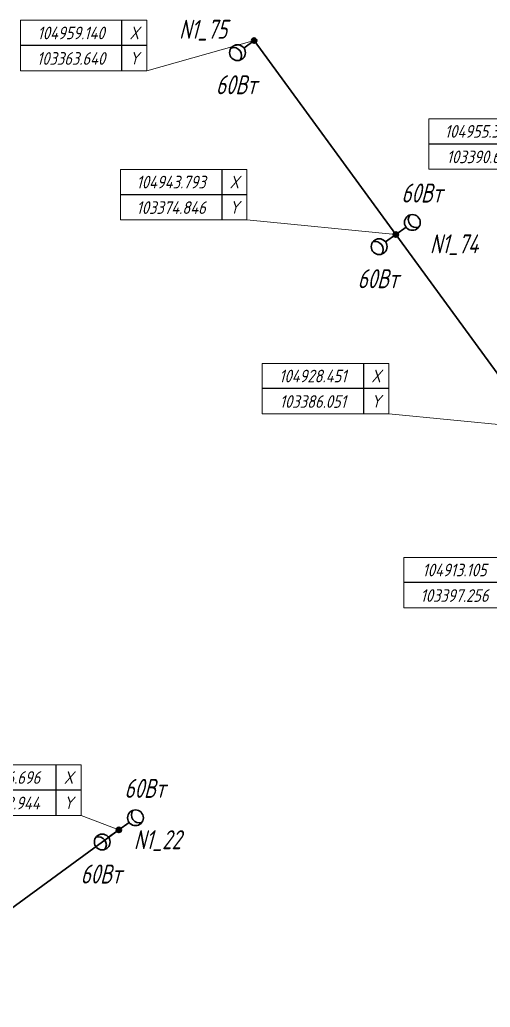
# Model space of a CAD drawing. Header units: millimetres. Extents: x 103224660 to 103518869, y 104697762 to 104995758.
# Drawn here: x 103345109 to 103382312, y 104882664 to 104960783 of the extents above; entities that cross this region are included whole.
import ezdxf
from ezdxf.enums import TextEntityAlignment as Align

# ---------------------------------------------------------------- set-up
doc = ezdxf.new("R2010")
doc.units = ezdxf.units.MM
doc.set_wipeout_variables(frame=1)
doc.layers.add('0 @ 1', color=7, linetype='Continuous')
for name, color, linetype, lineweight in [('ЭО_Воздушная линия', 10, 'Continuous', 35), ('ЭО_Пл_Опора', 10, 'Continuous', 35), ('ЭО_Пл_Опора_Светильники', 10, 'Continuous', 35), ('ЭО_Пл_Светильники', 10, 'Continuous', 25), ('ЭО_Пл_Светильники_Текст', 10, 'Continuous', 20), ('ЭС_Координата', 7, 'Continuous', 25)]:
    doc.layers.add(name, color=color, linetype=linetype, lineweight=lineweight)
doc.styles.add('ПБГС', font='simplex.shx', dxfattribs={"width": 0.8, "oblique": 15})

# ---------------------------------------------------------------- blocks, each defined once
blk = doc.blocks.new('промежуточная')
h = blk.add_hatch(color=255)
edge = h.paths.add_edge_path()
edge.add_arc((0, 0), 0.833, 0, 360)
at = {"lineweight": 30}
blk.add_circle((0, 0), 0.833, dxfattribs=at)
blk = doc.blocks.new('*U220')
at = {"layer": 'ЭО_Пл_Светильники'}
blk.add_line((0, 2), (0, 0), dxfattribs=at)
at = {"layer": 'ЭО_Пл_Светильники', "linetype": 'ByBlock', "xscale": 250, "yscale": 250, "zscale": 250}
blk.add_blockref('промежуточная', (0, 0), dxfattribs=at)
at = {"style": 'ПБГС', "oblique": 15, "width": 0.7, "flags": 1}
blk.add_attdef('NAME', (0, -6), '', height=3.5, dxfattribs=at)
at = {"layer": 'ЭО_Пл_Светильники_Текст', "style": 'ПБГС', "oblique": 15, "width": 0.7, "flags": 1}
for tag, p in [('TYPE', (0, 0)), ('MANUFACTURER', (0, -12)), ('SPECIFICATION_SECTION', (0, -18)), ('POWER', (0, -24)), ('GROUP', (0, -30))]:
    blk.add_attdef(tag, p, '', height=3.5, dxfattribs=at)
at = {"layer": 'ЭО_Пл_Светильники_Текст', "style": 'ПБГС', "oblique": 15, "width": 0.7}
blk.add_attdef('N_PYLON', (2698, -1489), '', height=1500, dxfattribs=at)
blk = doc.blocks.new('*U219')
at = {"layer": 'ЭО_Пл_Светильники'}
blk.add_line((0, 2), (0, 0), dxfattribs=at)
at = {"layer": 'ЭО_Пл_Светильники', "linetype": 'ByBlock', "xscale": 250, "yscale": 250, "zscale": 250}
blk.add_blockref('промежуточная', (0, 0), dxfattribs=at)
at = {"style": 'ПБГС', "oblique": 15, "width": 0.7, "flags": 1}
blk.add_attdef('NAME', (0, -6), '', height=3.5, dxfattribs=at)
at = {"layer": 'ЭО_Пл_Светильники_Текст', "style": 'ПБГС', "oblique": 15, "width": 0.7}
blk.add_attdef('N_PYLON', (-5931, 141), '', height=1500, dxfattribs=at)
at = {"layer": 'ЭО_Пл_Светильники_Текст', "style": 'ПБГС', "oblique": 15, "width": 0.7, "flags": 1}
for tag, p in [('TYPE', (0, 0)), ('MANUFACTURER', (0, -12)), ('SPECIFICATION_SECTION', (0, -18)), ('POWER', (0, -24)), ('GROUP', (0, -30))]:
    blk.add_attdef(tag, p, '', height=3.5, dxfattribs=at)
blk = doc.blocks.new('*U33')
at = {"layer": 'ЭО_Пл_Светильники'}
blk.add_line((0, 2), (0, 0), dxfattribs=at)
at = {"layer": 'ЭО_Пл_Светильники', "linetype": 'ByBlock', "xscale": 250, "yscale": 250, "zscale": 250}
blk.add_blockref('промежуточная', (0, 0), dxfattribs=at)
at = {"style": 'ПБГС', "oblique": 15, "width": 0.7, "flags": 1}
blk.add_attdef('NAME', (0, -6), '', height=3.5, dxfattribs=at)
at = {"layer": 'ЭО_Пл_Светильники_Текст', "style": 'ПБГС', "oblique": 15, "width": 0.7, "flags": 1}
for tag, p in [('TYPE', (0, 0)), ('MANUFACTURER', (0, -12)), ('SPECIFICATION_SECTION', (0, -18)), ('POWER', (0, -24)), ('GROUP', (0, -30))]:
    blk.add_attdef(tag, p, '', height=3.5, dxfattribs=at)
at = {"layer": 'ЭО_Пл_Светильники_Текст', "style": 'ПБГС', "oblique": 15, "width": 0.7}
blk.add_attdef('N_PYLON', (1188, -1525), '', height=1500, dxfattribs=at)
blk = doc.blocks.new('*U212')
at = {"layer": 'ЭО_Пл_Опора_Светильники'}
h = blk.add_hatch(color=256, dxfattribs=at)
h.dxf.hatch_style = 1
h.paths.add_polyline_path([(-117, 161, 1), (117, -161, 1)])
blk.add_line((-807, -590), (0, 0), dxfattribs=at)
for centre, radius in [((0, 0), 199), ((-1312, -959), 625)]:
    blk.add_circle(centre, radius, dxfattribs=at)
blk.add_arc((-1614, -1181), 625, 323.64541, 108.7302, dxfattribs=at)
at = {"style": 'ПБГС', "oblique": 15, "width": 0.7, "flags": 1}
for tag, p, height in [('TYPE', (-1704, -2539), 525000), ('NAME', (0, -3506), 875), ('MANUFACTURER', (0, -5006), 875), ('SPECIFICATION_SECTION', (0, -6506), 875), ('GROUP', (0, -9506), 875)]:
    blk.add_attdef(tag, p, '', height=height, dxfattribs=at)
at = {"layer": 'ЭО_Пл_Светильники_Текст', "style": 'ПБГС', "oblique": 15, "width": 0.7}
blk.add_attdef('POWER', (-3027, -4245), '', height=1500, dxfattribs=at)
blk = doc.blocks.new('*U211')
at = {"layer": 'ЭО_Пл_Опора_Светильники'}
h = blk.add_hatch(color=256, dxfattribs=at)
h.dxf.hatch_style = 1
h.paths.add_polyline_path([(117, -161, 1), (-117, 161, 1)])
blk.add_line((808, 590), (0, 0), dxfattribs=at)
for centre, radius in [((1312, 958), 625), ((0, 0), 199)]:
    blk.add_circle(centre, radius, dxfattribs=at)
blk.add_arc((1615, 1179), 625, 143.5876, 288.6724, dxfattribs=at)
at = {"style": 'ПБГС', "oblique": 15, "width": 0.7, "flags": 1}
for tag, p, height in [('TYPE', (-1704, -2539), 525000), ('NAME', (0, -3506), 875), ('MANUFACTURER', (0, -5006), 875), ('SPECIFICATION_SECTION', (0, -6506), 875), ('GROUP', (0, -9506), 875)]:
    blk.add_attdef(tag, p, '', height=height, dxfattribs=at)
at = {"layer": 'ЭО_Пл_Светильники_Текст', "style": 'ПБГС', "oblique": 15, "width": 0.7}
blk.add_attdef('POWER', (440, 2533), '', height=1500, dxfattribs=at)
blk = doc.blocks.new('*U505')
blk.add_wipeout([(-5.96, 2.28), (-5.96, 10.28), (-25.96, 10.28), (-25.96, 2.28)])
at = {"lineweight": 0}
blk.add_line((-5.96, 2.28), (0, 0), dxfattribs=at)
at = {"color": 0, "lineweight": 0, "transparency": 16777216}
for points in [[(-25.96, 10.28), (-25.96, 2.28), (-25.96, 2.28), (-25.96, 2.28)], [(-5.96, 10.28), (-25.96, 10.28)], [(-5.96, 10.28), (-5.96, 2.28), (-5.96, 2.28), (-5.96, 2.28)], [(-5.96, 2.28), (-25.96, 2.28)]]:
    blk.add_lwpolyline(points, dxfattribs=at)
at = {"transparency": 16777216}
for points in [[(-9.96, 10.28), (-9.96, 2.28)], [(-5.96, 6.28), (-25.96, 6.28)]]:
    blk.add_lwpolyline(points, dxfattribs=at)
at = {"color": 250, "transparency": 16777216, "style": 'ПБГС', "oblique": 15, "width": 0.8, "flags": 8}
for tag, p in [('КООРДИНАТАY', (-17.96, 8.28)), ('КООРДИНАТАX', (-17.96, 4.25))]:
    blk.add_attdef(tag, text='', height=2, dxfattribs=at).set_placement(p, align=Align.MIDDLE_CENTER)
at = {"layer": '0 @ 1', "color": 7, "transparency": 16777216, "char_height": 2, "width": 4, "attachment_point": 5, "style": 'ПБГС'}
for s, insert in [('X', (-7.96, 8.28)), ('Y', (-7.96, 4.28))]:
    blk.add_mtext(s, dxfattribs=dict(at, insert=insert))
blk = doc.blocks.new('*U1414')
at = {"layer": 'ЭС_Координата', "lineweight": 70}
ref = blk.add_blockref('*U505', (103352944, 104896696), dxfattribs=dict(at, xscale=500, yscale=500, zscale=500))
ref.add_attrib('КООРДИНАТАX', '103352.944', dxfattribs={"layer": '0 @ 1', "color": 250, "transparency": 16777216, "height": 1000, "style": 'ПБГС', "oblique": 15, "width": 0.8, "flags": 8}).set_placement((103343962, 104898819), align=Align.MIDDLE_CENTER)
ref.add_attrib('КООРДИНАТАY', '104896.696', dxfattribs={"layer": '0 @ 1', "color": 250, "transparency": 16777216, "height": 1000, "style": 'ПБГС', "oblique": 15, "width": 0.8, "flags": 8}).set_placement((103343962, 104900838), align=Align.MIDDLE_CENTER)
blk = doc.blocks.new('*U535')
blk.add_wipeout([(-16.95, -4.8), (-16.95, 3.2), (-36.95, 3.2), (-36.95, -4.8)])
at = {"lineweight": 0}
blk.add_line((-16.95, -4.8), (0, 0), dxfattribs=at)
at = {"color": 0, "lineweight": 0, "transparency": 16777216}
for points in [[(-36.95, 3.2), (-36.95, -4.8), (-36.95, -4.8), (-36.95, -4.8)], [(-16.95, 3.2), (-36.95, 3.2)], [(-16.95, 3.2), (-16.95, -4.8), (-16.95, -4.8), (-16.95, -4.8)], [(-16.95, -4.8), (-36.95, -4.8)]]:
    blk.add_lwpolyline(points, dxfattribs=at)
at = {"transparency": 16777216}
for points in [[(-20.95, 3.2), (-20.95, -4.8)], [(-16.95, -0.8), (-36.95, -0.8)]]:
    blk.add_lwpolyline(points, dxfattribs=at)
at = {"color": 250, "transparency": 16777216, "style": 'ПБГС', "oblique": 15, "width": 0.8, "flags": 8}
for tag, p in [('КООРДИНАТАY', (-28.95, 1.2)), ('КООРДИНАТАX', (-28.95, -2.84))]:
    blk.add_attdef(tag, text='', height=2, dxfattribs=at).set_placement(p, align=Align.MIDDLE_CENTER)
at = {"layer": '0 @ 1', "color": 7, "transparency": 16777216, "char_height": 2, "width": 4, "attachment_point": 5, "style": 'ПБГС'}
for s, insert in [('X', (-18.95, 1.2)), ('Y', (-18.95, -2.8))]:
    blk.add_mtext(s, dxfattribs=dict(at, insert=insert))
blk = doc.blocks.new('*U1439')
at = {"layer": 'ЭС_Координата', "lineweight": 70}
ref = blk.add_blockref('*U535', (103363640, 104959140), dxfattribs=dict(at, xscale=500, yscale=500, zscale=500))
ref.add_attrib('КООРДИНАТАX', '103363.640', dxfattribs={"layer": '0 @ 1', "color": 250, "transparency": 16777216, "height": 1000, "style": 'ПБГС', "oblique": 15, "width": 0.8, "flags": 8}).set_placement((103349164, 104957720), align=Align.MIDDLE_CENTER)
ref.add_attrib('КООРДИНАТАY', '104959.140', dxfattribs={"layer": '0 @ 1', "color": 250, "transparency": 16777216, "height": 1000, "style": 'ПБГС', "oblique": 15, "width": 0.8, "flags": 8}).set_placement((103349164, 104959738), align=Align.MIDDLE_CENTER)
blk = doc.blocks.new('*U536')
blk.add_wipeout([(-23.54, 2.3), (-23.54, 10.3), (-43.54, 10.3), (-43.54, 2.3)])
at = {"lineweight": 0}
blk.add_line((-23.54, 2.3), (0, 0), dxfattribs=at)
at = {"color": 0, "lineweight": 0, "transparency": 16777216}
for points in [[(-43.54, 10.3), (-43.54, 2.3), (-43.54, 2.3), (-43.54, 2.3)], [(-23.54, 10.3), (-43.54, 10.3)], [(-23.54, 10.3), (-23.54, 2.3), (-23.54, 2.3), (-23.54, 2.3)], [(-23.54, 2.3), (-43.54, 2.3)]]:
    blk.add_lwpolyline(points, dxfattribs=at)
at = {"transparency": 16777216}
for points in [[(-27.54, 10.3), (-27.54, 2.3)], [(-23.54, 6.3), (-43.54, 6.3)]]:
    blk.add_lwpolyline(points, dxfattribs=at)
at = {"color": 250, "transparency": 16777216, "style": 'ПБГС', "oblique": 15, "width": 0.8, "flags": 8}
for tag, p in [('КООРДИНАТАY', (-35.54, 8.3)), ('КООРДИНАТАX', (-35.54, 4.26))]:
    blk.add_attdef(tag, text='', height=2, dxfattribs=at).set_placement(p, align=Align.MIDDLE_CENTER)
at = {"layer": '0 @ 1', "color": 7, "transparency": 16777216, "char_height": 2, "width": 4, "attachment_point": 5, "style": 'ПБГС'}
for s, insert in [('X', (-25.54, 8.3)), ('Y', (-25.54, 4.3))]:
    blk.add_mtext(s, dxfattribs=dict(at, insert=insert))
blk = doc.blocks.new('*U1440')
at = {"layer": 'ЭС_Координата', "lineweight": 70}
ref = blk.add_blockref('*U536', (103374846, 104943793), dxfattribs=dict(at, xscale=500, yscale=500, zscale=500))
ref.add_attrib('КООРДИНАТАX', '103374.846', dxfattribs={"layer": '0 @ 1', "color": 250, "transparency": 16777216, "height": 1000, "style": 'ПБГС', "oblique": 15, "width": 0.8, "flags": 8}).set_placement((103357076, 104945922), align=Align.MIDDLE_CENTER)
ref.add_attrib('КООРДИНАТАY', '104943.793', dxfattribs={"layer": '0 @ 1', "color": 250, "transparency": 16777216, "height": 1000, "style": 'ПБГС', "oblique": 15, "width": 0.8, "flags": 8}).set_placement((103357076, 104947941), align=Align.MIDDLE_CENTER)
blk = doc.blocks.new('*U1441')
at = {"layer": 'ЭС_Координата', "lineweight": 70}
ref = blk.add_blockref('*U536', (103386051, 104928451), dxfattribs=dict(at, xscale=500, yscale=500, zscale=500))
ref.add_attrib('КООРДИНАТАX', '103386.051', dxfattribs={"layer": '0 @ 1', "color": 250, "transparency": 16777216, "height": 1000, "style": 'ПБГС', "oblique": 15, "width": 0.8, "flags": 8}).set_placement((103368281, 104930581), align=Align.MIDDLE_CENTER)
ref.add_attrib('КООРДИНАТАY', '104928.451', dxfattribs={"layer": '0 @ 1', "color": 250, "transparency": 16777216, "height": 1000, "style": 'ПБГС', "oblique": 15, "width": 0.8, "flags": 8}).set_placement((103368281, 104932599), align=Align.MIDDLE_CENTER)
blk = doc.blocks.new('*U1442')
at = {"layer": 'ЭС_Координата', "lineweight": 70}
ref = blk.add_blockref('*U536', (103397256, 104913105), dxfattribs=dict(at, xscale=500, yscale=500, zscale=500))
ref.add_attrib('КООРДИНАТАX', '103397.256', dxfattribs={"layer": '0 @ 1', "color": 250, "transparency": 16777216, "height": 1000, "style": 'ПБГС', "oblique": 15, "width": 0.8, "flags": 8}).set_placement((103379486, 104915234), align=Align.MIDDLE_CENTER)
ref.add_attrib('КООРДИНАТАY', '104913.105', dxfattribs={"layer": '0 @ 1', "color": 250, "transparency": 16777216, "height": 1000, "style": 'ПБГС', "oblique": 15, "width": 0.8, "flags": 8}).set_placement((103379486, 104917252), align=Align.MIDDLE_CENTER)
blk = doc.blocks.new('*U537')
blk.add_wipeout([(-6.33, -12.78), (-6.33, -4.78), (-26.33, -4.78), (-26.33, -12.78)])
at = {"lineweight": 0}
blk.add_line((-6.33, -12.78), (0, 0), dxfattribs=at)
at = {"color": 0, "lineweight": 0, "transparency": 16777216}
for points in [[(-26.33, -4.78), (-26.33, -12.78), (-26.33, -12.78), (-26.33, -12.78)], [(-6.33, -4.78), (-26.33, -4.78)], [(-6.33, -4.78), (-6.33, -12.78), (-6.33, -12.78), (-6.33, -12.78)], [(-6.33, -12.78), (-26.33, -12.78)]]:
    blk.add_lwpolyline(points, dxfattribs=at)
at = {"transparency": 16777216}
for points in [[(-10.33, -4.78), (-10.33, -12.78)], [(-6.33, -8.78), (-26.33, -8.78)]]:
    blk.add_lwpolyline(points, dxfattribs=at)
at = {"color": 250, "transparency": 16777216, "style": 'ПБГС', "oblique": 15, "width": 0.8, "flags": 8}
for tag, p in [('КООРДИНАТАY', (-18.33, -6.78)), ('КООРДИНАТАX', (-18.33, -10.82))]:
    blk.add_attdef(tag, text='', height=2, dxfattribs=at).set_placement(p, align=Align.MIDDLE_CENTER)
at = {"layer": '0 @ 1', "color": 7, "transparency": 16777216, "char_height": 2, "width": 4, "attachment_point": 5, "style": 'ПБГС'}
for s, insert in [('X', (-8.33, -6.78)), ('Y', (-8.33, -10.78))]:
    blk.add_mtext(s, dxfattribs=dict(at, insert=insert))
blk = doc.blocks.new('*U1443')
at = {"layer": 'ЭС_Координата', "lineweight": 70}
ref = blk.add_blockref('*U537', (103390621, 104955343), dxfattribs=dict(at, xscale=500, yscale=500, zscale=500))
ref.add_attrib('КООРДИНАТАX', '103390.621', dxfattribs={"layer": '0 @ 1', "color": 250, "transparency": 16777216, "height": 1000, "style": 'ПБГС', "oblique": 15, "width": 0.8, "flags": 8}).set_placement((103381458, 104949934), align=Align.MIDDLE_CENTER)
ref.add_attrib('КООРДИНАТАY', '104955.343', dxfattribs={"layer": '0 @ 1', "color": 250, "transparency": 16777216, "height": 1000, "style": 'ПБГС', "oblique": 15, "width": 0.8, "flags": 8}).set_placement((103381458, 104951953), align=Align.MIDDLE_CENTER)

msp = doc.modelspace()

# ---------------------------------------------------------------- linework, layer by layer
at = {"layer": 'ЭО_Воздушная линия'}
for p, q in [((103374844, 104943793), (103363640, 104959140)), ((103325484, 104876651), (103352731, 104896538))]:
    msp.add_line(p, q, dxfattribs=at)

# ---------------------------------------------------------------- block references
at = {"layer": 'ЭО_Пл_Опора'}
for name, p, values in [('*U219', (103363640, 104959137), {'N_PYLON': 'N1_75'}), ('*U220', (103374845, 104943792), {'N_PYLON': 'N1_74'}), ('*U33', (103352944, 104896694), {'N_PYLON': 'N1_22'})]:
    msp.add_blockref(name, p, dxfattribs=at).add_auto_attribs(values)
at = {"layer": 'ЭО_Пл_Светильники'}
for name, p in [('*U212', (103363640, 104959137)), ('*U211', (103374845, 104943792)), ('*U212', (103374845, 104943792)), ('*U211', (103352944, 104896696)), ('*U212', (103352944, 104896696))]:
    msp.add_blockref(name, p, dxfattribs=at).add_auto_attribs({'POWER': '60Вт'})
at = {"layer": 'ЭО_Пл_Светильники_Текст'}
for name in ['*U1443', '*U1441', '*U1442']:
    msp.add_blockref(name, (0, 0), dxfattribs=at)

# ---------------------------------------------------------------- next in the draw order: block references
for name in ['*U1439', '*U1440', '*U1414']:
    msp.add_blockref(name, (0, 0), dxfattribs=at)

# ---------------------------------------------------------------- next in the draw order: linework, layer by layer
at = {"layer": 'ЭО_Воздушная линия'}
msp.add_line((103374845, 104943795), (103386047, 104928446), dxfattribs=at)

doc.saveas('drawing.dxf')
